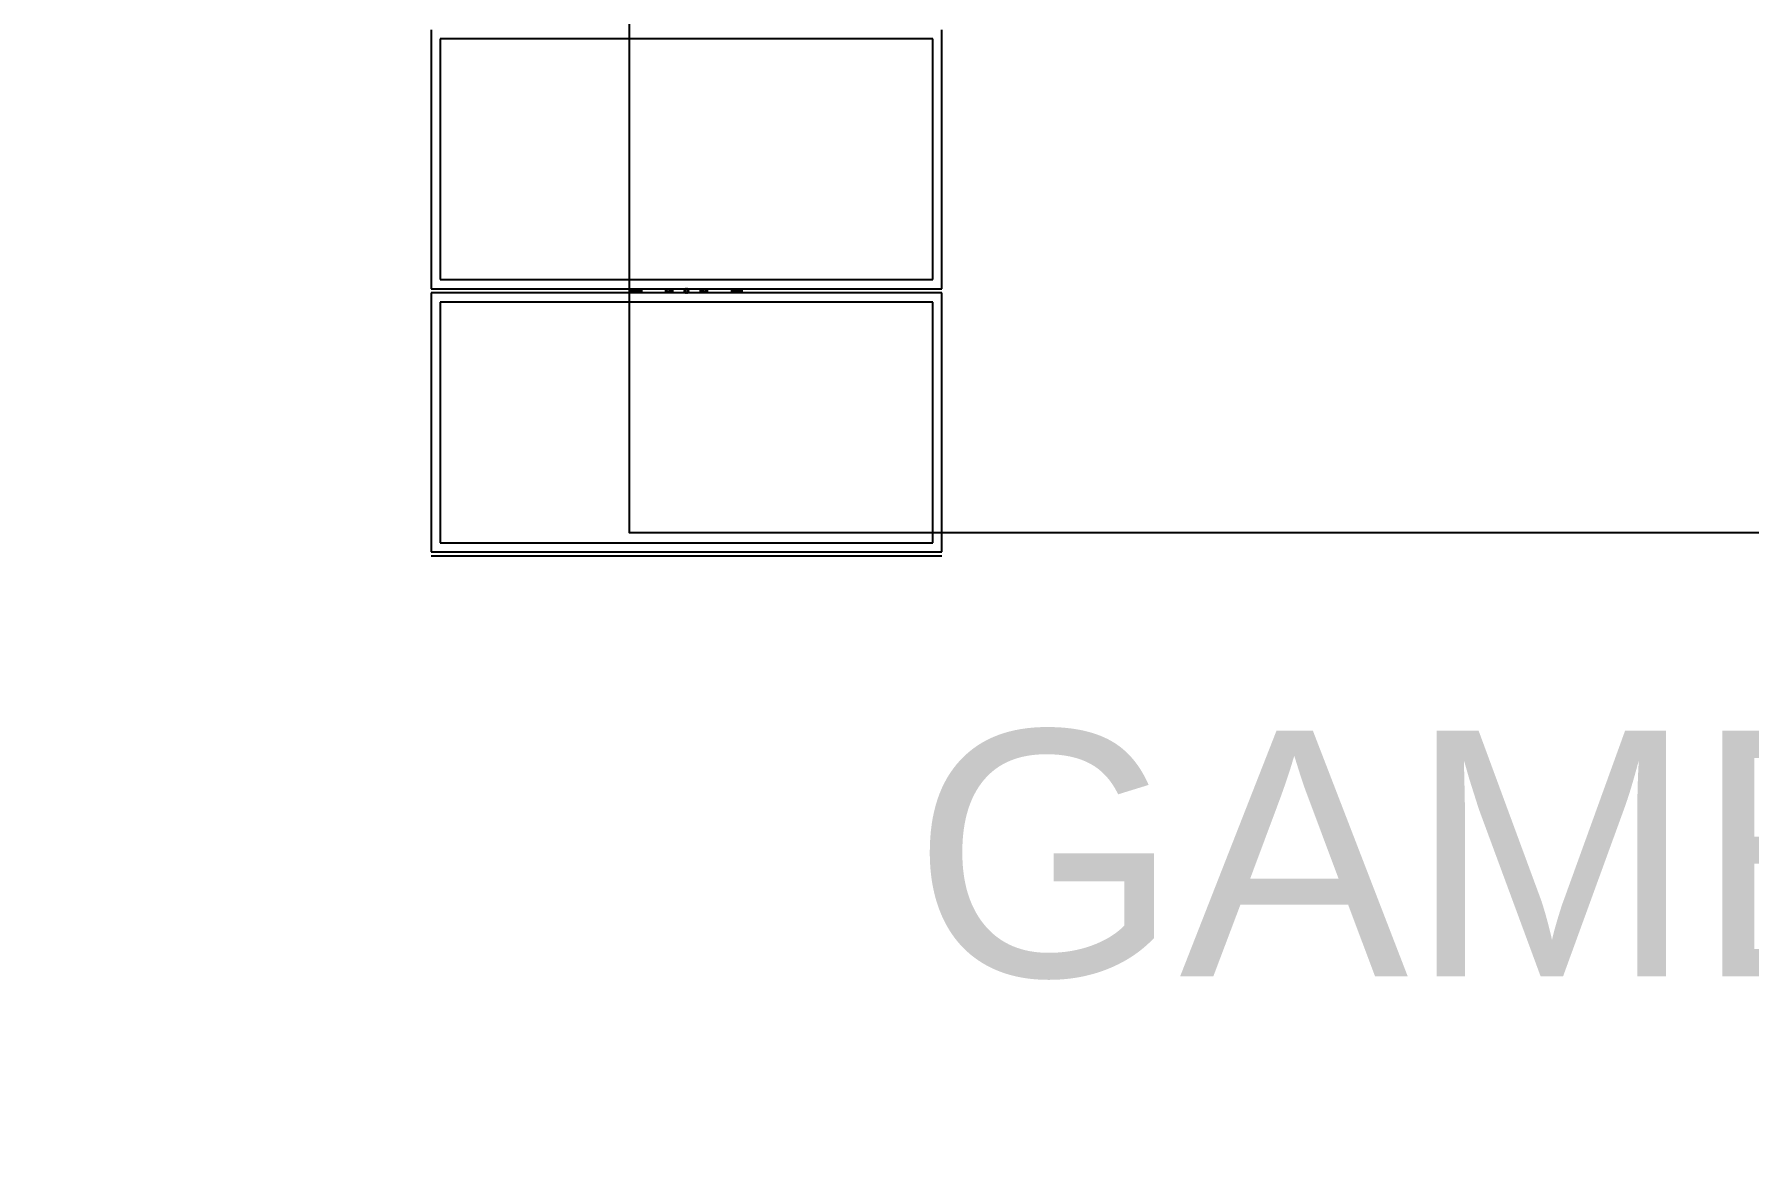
# Model space of a CAD drawing. Header units: feet. Extents: x -21 to 5170, y -254 to 1413.
# Drawn here: x 3072.6 to 3373.2, y -253.1 to -57.2 of the extents above; entities that cross this region are included whole.
import ezdxf
from ezdxf import colors
from ezdxf.entities.mleader import LeaderData, LeaderLine
from ezdxf.math import Vec2, Vec3

# ---------------------------------------------------------------- set-up
doc = ezdxf.new("R2010")
doc.units = ezdxf.units.FT
doc.header["$MEASUREMENT"] = 0
doc.layers.add('E-ARRY-TABL', color=9, linetype='Continuous')
doc.layers.add('G-NPLT', color=67, linetype='Continuous', plot=False)
doc.styles.add('NEI-A', font='arial.ttf')

msp = doc.modelspace()

# ---------------------------------------------------------------- linework, layer by layer
at = {"layer": 'E-ARRY-TABL'}
for p, q in [((3142.18169, -56.43895), (3142.18169, -101.84974)), ((3231.72152, -101.84974), (3231.72152, -56.43895)), ((3143.78389, -58.04114), (3143.78389, -100.24755)), ((3230.11932, -58.04114), (3143.78389, -58.04114)), ((3230.11932, -100.24755), (3230.11932, -58.04114)), ((3142.18169, -101.84974), (3231.72152, -101.84974)), ((3143.78389, -100.24755), (3230.11932, -100.24755)), ((3177.22399, -101.92937), (3177.81004, -101.84974)), ((3183.41318, -101.85772), (3183.42194, -101.84974)), ((3183.78786, -101.84974), (3183.91644, -101.92435)), ((3183.92574, -101.84974), (3183.95171, -101.86358)), ((3189.82434, -101.85551), (3189.83072, -101.84974)), ((3196.09317, -101.84974), (3196.67922, -101.92937)), ((3142.18169, -102.58217), (3142.18169, -147.99296)), ((3231.72152, -102.58217), (3142.18169, -102.58217)), ((3230.11932, -104.18437), (3143.78389, -104.18437)), ((3143.78389, -104.18437), (3143.78389, -146.39077)), ((3177.81076, -102.58217), (3177.22399, -102.50255)), ((3184.08125, -102.5742), (3184.07249, -102.58217)), ((3189.97746, -102.58217), (3189.94918, -102.56697)), ((3190.11339, -102.58217), (3189.98485, -102.50643)), ((3190.48765, -102.5764), (3190.48127, -102.58217)), ((3196.67922, -102.50255), (3196.09244, -102.58217)), ((3230.11932, -146.39077), (3230.11932, -104.18437)), ((3231.72152, -147.99296), (3231.72152, -102.58217)), ((3143.78389, -146.39077), (3230.11932, -146.39077)), ((3142.18169, -147.99296), (3231.72152, -147.99296)), ((3231.72152, -148.7254), (3142.18169, -148.7254))]:
    msp.add_line(p, q, dxfattribs=at)
for centre, radius in [((3183.74721, -102.21596), 0.33715), ((3183.74721, -102.21596), 0.24051), ((3183.74721, -102.21596), 0.22889), ((3190.15599, -102.21596), 0.33715), ((3190.15599, -102.21596), 0.24051), ((3190.15599, -102.21596), 0.22889)]:
    msp.add_circle(centre, radius, dxfattribs=at)
for centre, radius, start, end in [((3183.74721, -102.21596), 0.48981, 132.9975613, 228.3883683), ((3183.74721, -102.21596), 0.40742, 115.9892336, 244.0107664), ((3183.74721, -102.21596), 0.40742, 295.9892336, 59.8725613), ((3183.74721, -102.21596), 0.48981, 312.9975613, 48.3883881), ((3190.15599, -102.21596), 0.48981, 132.6184959, 228.3883683), ((3190.15599, -102.21596), 0.40742, 115.9892336, 239.4934959), ((3190.15599, -102.21596), 0.40742, 295.9892336, 64.0107664), ((3190.15599, -102.21596), 0.48981, 312.6184959, 48.3883881)]:
    msp.add_arc(centre, radius, start, end, dxfattribs=at)
for points, knots in [([(3177.22399, -101.84974), (3177.22399, -101.85821), (3177.22399, -101.89989), (3177.22399, -101.9163), (3177.22399, -101.92937)], [0, 0, 0, 0, 0.203251759, 1, 1, 1, 1]), ([(3177.22399, -101.92937), (3177.22399, -101.9443), (3177.22399, -101.97247), (3177.22399, -102.00445), (3177.22399, -102.03068), (3177.22399, -102.07413), (3177.22399, -102.11305), (3177.22399, -102.13538), (3177.22399, -102.13772)], [0, 0, 0, 0, 0.336781761, 0.635414469, 0.762435252, 0.874639399, 0.986817621, 1, 1, 1, 1]), ([(3179.06194, -102.04042), (3178.75585, -102.0608), (3178.14374, -102.10154), (3177.53055, -102.12567), (3177.22399, -102.13772)], [0, 0, 0, 0, 0.500050032, 1, 1, 1, 1]), ([(3177.22399, -102.24576), (3177.22399, -102.24253), (3177.22399, -102.23798), (3177.22399, -102.23076), (3177.22399, -102.22629), (3177.22399, -102.22267), (3177.22399, -102.22122), (3177.22399, -102.21832), (3177.22399, -102.21356), (3177.22399, -102.20691), (3177.22399, -102.19834), (3177.22399, -102.18477), (3177.22399, -102.16425), (3177.22399, -102.14743), (3177.22399, -102.13772)], [0, 0, 0, 0, 0.088792677, 0.125266565, 0.198196576, 0.211434953, 0.224673296, 0.237911626, 0.290864967, 0.355531486, 0.42020743, 0.526263413, 0.726625991, 1, 1, 1, 1]), ([(3179.05982, -101.84974), (3179.06017, -101.86224), (3179.06096, -101.89053), (3179.06173, -101.95578), (3179.06187, -102.01233), (3179.06194, -102.04042)], [0, 0, 0, 0, 0.284877006, 0.644722971, 1, 1, 1, 1]), ([(3179.06194, -102.04042), (3179.06186, -102.07973), (3179.06176, -102.12673), (3179.06148, -102.18212), (3179.06143, -102.20703), (3179.06142, -102.22809), (3179.06148, -102.24337), (3179.06149, -102.25434), (3179.06157, -102.27035), (3179.06166, -102.28531), (3179.06172, -102.29439)], [0, 0, 0, 0, 0.473900563, 0.566584192, 0.646097342, 0.765289978, 0.812851893, 0.824688911, 0.893504587, 1, 1, 1, 1]), ([(3183.41007, -102.21521), (3183.41008, -102.21059), (3183.41022, -102.14486), (3183.41037, -102.08045), (3183.4105, -102.02056)], [0, 0, 0, 0, 0.070220322, 1, 1, 1, 1]), ([(3183.4105, -102.02056), (3183.43791, -102.00481), (3183.49324, -101.97303), (3183.55043, -101.94018), (3183.57929, -101.9236)], [0, 0, 0, 0, 0.495457963, 1, 1, 1, 1]), ([(3183.57929, -101.9236), (3183.58329, -101.9213), (3183.62671, -101.89637), (3183.66926, -101.87193), (3183.70788, -101.84974)], [0, 0, 0, 0, 0.09219659, 1, 1, 1, 1]), ([(3183.91644, -101.92435), (3183.93029, -101.93239), (3183.98726, -101.96546), (3184.04278, -101.99767), (3184.08479, -102.02205)], [0, 0, 0, 0, 0.243165711, 1, 1, 1, 1]), ([(3184.08479, -102.02205), (3184.08472, -102.05367), (3184.08458, -102.11747), (3184.08443, -102.18343), (3184.08436, -102.21671)], [0, 0, 0, 0, 0.495457963, 1, 1, 1, 1]), ([(3184.31466, -101.84974), (3184.31488, -101.87829), (3184.31673, -102.12242), (3184.3154, -102.36658), (3184.31422, -102.58217)], [0, 0, 0, 0, 0.116959652, 1, 1, 1, 1]), ([(3184.54293, -102.58217), (3184.54374, -102.36611), (3184.54466, -102.12196), (3184.54319, -101.87782), (3184.54302, -101.84974)], [0, 0, 0, 0, 0.88496735, 1, 1, 1, 1]), ([(3186.88048, -101.84974), (3186.86091, -101.85198), (3186.79784, -101.85921), (3186.70279, -101.91459), (3186.61148, -102.00795), (3186.55847, -102.12789), (3186.55014, -102.25721), (3186.58709, -102.3817), (3186.66491, -102.48593), (3186.7647, -102.55844), (3186.84069, -102.575), (3186.87362, -102.58217)], [0, 0, 0, 0, 0.055467135, 0.178740105, 0.301068238, 0.422074784, 0.541486052, 0.660550552, 0.781493861, 0.905315943, 1, 1, 1, 1]), ([(3187.18333, -102.16372), (3187.18668, -102.19019), (3187.19236, -102.23499), (3187.17497, -102.30531), (3187.13953, -102.36863), (3187.0787, -102.42189), (3187.0039, -102.45227), (3186.92284, -102.45633), (3186.84486, -102.43325), (3186.77917, -102.38581), (3186.73294, -102.31966), (3186.71095, -102.24183), (3186.71585, -102.16084), (3186.73697, -102.11077), (3186.76554, -102.06593), (3186.8018, -102.02585), (3186.87259, -101.98721), (3186.95248, -101.97389), (3187.03271, -101.98779), (3187.10314, -102.02753), (3187.15819, -102.08769), (3187.17496, -102.13843), (3187.18333, -102.16372)], [0, 0, 0, 0, 0.05318276, 0.090051856, 0.143930989, 0.197508132, 0.250693831, 0.303997406, 0.357752004, 0.411588514, 0.465007081, 0.518157859, 0.571608056, 0.625348022, 0.625461196, 0.679189914, 0.732471661, 0.785668797, 0.839276455, 0.893156273, 0.946740624, 1, 1, 1, 1]), ([(3187.34529, -102.25868), (3187.34598, -102.21628), (3187.34737, -102.13118), (3187.2933, -102.0113), (3187.20394, -101.917), (3187.10769, -101.85997), (3187.04287, -101.85223), (3187.02199, -101.84974)], [0, 0, 0, 0, 0.218328363, 0.43818827, 0.662256444, 0.89122321, 1, 1, 1, 1]), ([(3189.36014, -101.84974), (3189.35946, -102.06905), (3189.35871, -102.3132), (3189.35998, -102.55734), (3189.36011, -102.58217)], [0, 0, 0, 0, 0.898277382, 1, 1, 1, 1]), ([(3189.58853, -102.58217), (3189.58834, -102.55684), (3189.58646, -102.31271), (3189.5878, -102.06856), (3189.589, -101.84974)], [0, 0, 0, 0, 0.10376783, 1, 1, 1, 1]), ([(3189.81886, -102.21298), (3189.8189, -102.20836), (3189.81948, -102.14263), (3189.82005, -102.07822), (3189.82058, -102.01833)], [0, 0, 0, 0, 0.070220322, 1, 1, 1, 1]), ([(3189.82058, -102.01833), (3189.8481, -102.00277), (3189.90363, -101.97136), (3189.96104, -101.93888), (3189.99001, -101.9225)], [0, 0, 0, 0, 0.495457963, 1, 1, 1, 1]), ([(3189.99001, -101.9225), (3189.99403, -101.92023), (3190.03746, -101.89566), (3190.08002, -101.87159), (3190.11864, -101.84974)], [0, 0, 0, 0, 0.092516545, 1, 1, 1, 1]), ([(3190.1986, -101.84974), (3190.2275, -101.86677), (3190.26986, -101.89173), (3190.31333, -101.91734), (3190.32714, -101.92548)], [0, 0, 0, 0, 0.682346465, 1, 1, 1, 1]), ([(3190.32714, -101.92548), (3190.37113, -101.9514), (3190.42791, -101.98485), (3190.48254, -102.01704), (3190.49485, -102.02429)], [0, 0, 0, 0, 0.774619327, 1, 1, 1, 1]), ([(3190.49485, -102.02429), (3190.49457, -102.0559), (3190.49401, -102.11971), (3190.49342, -102.18566), (3190.49313, -102.21894)], [0, 0, 0, 0, 0.495457963, 1, 1, 1, 1]), ([(3194.84347, -101.84974), (3194.84327, -101.85477), (3194.84247, -101.87492), (3194.84158, -101.93818), (3194.84137, -102.00615), (3194.84127, -102.04042)], [0, 0, 0, 0, 0.141530855, 0.567144679, 1, 1, 1, 1]), ([(3194.84127, -102.04042), (3194.84135, -102.07973), (3194.84145, -102.12673), (3194.84173, -102.18212), (3194.84178, -102.20703), (3194.84179, -102.22809), (3194.84172, -102.24337), (3194.84172, -102.25434), (3194.84163, -102.27035), (3194.84154, -102.28531), (3194.84149, -102.29439)], [0, 0, 0, 0, 0.473900563, 0.566584192, 0.646097342, 0.765289978, 0.812851893, 0.824688911, 0.893504587, 1, 1, 1, 1]), ([(3194.84127, -102.04042), (3195.14736, -102.0608), (3195.75947, -102.10154), (3196.37266, -102.12567), (3196.67922, -102.13772)], [0, 0, 0, 0, 0.500050032, 1, 1, 1, 1]), ([(3196.67922, -101.92937), (3196.67922, -101.91565), (3196.67922, -101.8991), (3196.67922, -101.85694), (3196.67922, -101.84974)], [0, 0, 0, 0, 0.829245833, 1, 1, 1, 1]), ([(3196.67922, -101.92937), (3196.67922, -101.94444), (3196.67922, -101.97425), (3196.67922, -102.00324), (3196.67922, -102.03784), (3196.67922, -102.08388), (3196.67922, -102.12053), (3196.67922, -102.13772)], [0, 0, 0, 0, 0.332265312, 0.657491515, 0.788304514, 0.900705037, 1, 1, 1, 1]), ([(3196.67922, -102.13772), (3196.67922, -102.15104), (3196.67922, -102.16951), (3196.67922, -102.18984), (3196.67922, -102.19784), (3196.67922, -102.20581), (3196.67922, -102.21313), (3196.67922, -102.21978), (3196.67922, -102.22144), (3196.67922, -102.22377), (3196.67922, -102.22676), (3196.67922, -102.23207), (3196.67922, -102.23841), (3196.67922, -102.24341), (3196.67922, -102.24576)], [0, 0, 0, 0, 0.378460386, 0.525059812, 0.561520365, 0.597982148, 0.743875857, 0.762193155, 0.780422606, 0.789537342, 0.825996993, 0.862456604, 0.935401836, 1, 1, 1, 1]), ([(3179.06172, -102.29439), (3178.75555, -102.28366), (3178.14327, -102.26219), (3177.5304, -102.25123), (3177.22399, -102.24576)], [0, 0, 0, 0, 0.500036901, 1, 1, 1, 1]), ([(3177.22399, -102.50255), (3177.22399, -102.4975), (3177.22399, -102.46799), (3177.22399, -102.4415), (3177.22399, -102.3958), (3177.22399, -102.35388), (3177.22399, -102.30266), (3177.22399, -102.26489), (3177.22399, -102.24576)], [0, 0, 0, 0, 0.104408076, 0.610092505, 0.713229006, 0.816381409, 0.906958044, 1, 1, 1, 1]), ([(3177.22399, -102.50255), (3177.22399, -102.51627), (3177.22399, -102.53281), (3177.22399, -102.57497), (3177.22399, -102.58217)], [0, 0, 0, 0, 0.829245833, 1, 1, 1, 1]), ([(3179.06172, -102.29439), (3179.06183, -102.32294), (3179.06206, -102.38433), (3179.06176, -102.47018), (3179.06101, -102.54064), (3179.06017, -102.56975), (3179.05981, -102.58217)], [0, 0, 0, 0, 0.237682332, 0.511297981, 0.791460281, 1, 1, 1, 1]), ([(3183.40963, -102.40986), (3183.4097, -102.37825), (3183.40985, -102.31444), (3183.40999, -102.24848), (3183.41007, -102.21521)], [0, 0, 0, 0, 0.495457963, 1, 1, 1, 1]), ([(3183.57799, -102.50756), (3183.53383, -102.48193), (3183.47683, -102.44885), (3183.42199, -102.41703), (3183.40963, -102.40986)], [0, 0, 0, 0, 0.774619327, 1, 1, 1, 1]), ([(3183.70656, -102.58217), (3183.6777, -102.56542), (3183.63533, -102.54084), (3183.59185, -102.5156), (3183.57799, -102.50756)], [0, 0, 0, 0, 0.681174188, 1, 1, 1, 1]), ([(3183.91514, -102.50831), (3183.91113, -102.51061), (3183.86772, -102.53555), (3183.82517, -102.55999), (3183.78654, -102.58217)], [0, 0, 0, 0, 0.09219659, 1, 1, 1, 1]), ([(3184.08393, -102.41136), (3184.05652, -102.4271), (3184.00119, -102.45888), (3183.94399, -102.49173), (3183.91514, -102.50831)], [0, 0, 0, 0, 0.495457963, 1, 1, 1, 1]), ([(3184.08436, -102.21671), (3184.08435, -102.22132), (3184.0842, -102.28705), (3184.08406, -102.35147), (3184.08393, -102.41136)], [0, 0, 0, 0, 0.070220322, 1, 1, 1, 1]), ([(3187.04375, -102.58217), (3187.08359, -102.56978), (3187.16516, -102.5444), (3187.26371, -102.45889), (3187.326, -102.35863), (3187.33974, -102.28746), (3187.34529, -102.25868)], [0, 0, 0, 0, 0.263744587, 0.540159175, 0.814036973, 1, 1, 1, 1]), ([(3189.81714, -102.40762), (3189.81742, -102.37601), (3189.81798, -102.31221), (3189.81857, -102.24625), (3189.81886, -102.21298)], [0, 0, 0, 0, 0.495457963, 1, 1, 1, 1]), ([(3189.98485, -102.50643), (3189.97105, -102.4983), (3189.91429, -102.46486), (3189.85899, -102.43228), (3189.81714, -102.40762)], [0, 0, 0, 0, 0.243165711, 1, 1, 1, 1]), ([(3190.32198, -102.50941), (3190.31796, -102.51169), (3190.27453, -102.53625), (3190.23197, -102.56033), (3190.19335, -102.58217)], [0, 0, 0, 0, 0.092516545, 1, 1, 1, 1]), ([(3190.49141, -102.41358), (3190.46389, -102.42915), (3190.40836, -102.46056), (3190.35095, -102.49303), (3190.32198, -102.50941)], [0, 0, 0, 0, 0.495457963, 1, 1, 1, 1]), ([(3190.49313, -102.21894), (3190.49309, -102.22355), (3190.49251, -102.28928), (3190.49194, -102.35369), (3190.49141, -102.41358)], [0, 0, 0, 0, 0.070220322, 1, 1, 1, 1]), ([(3194.84149, -102.29439), (3194.84137, -102.32742), (3194.84112, -102.39855), (3194.84162, -102.49301), (3194.84246, -102.55704), (3194.84326, -102.57715), (3194.84346, -102.58217)], [0, 0, 0, 0, 0.272878633, 0.587618909, 0.897093641, 1, 1, 1, 1]), ([(3194.84149, -102.29439), (3195.14766, -102.28366), (3195.75994, -102.26219), (3196.37281, -102.25123), (3196.67922, -102.24576)], [0, 0, 0, 0, 0.500036901, 1, 1, 1, 1]), ([(3196.67922, -102.24576), (3196.67922, -102.26446), (3196.67922, -102.30438), (3196.67922, -102.35732), (3196.67922, -102.40078), (3196.67922, -102.42773), (3196.67922, -102.45946), (3196.67922, -102.48779), (3196.67922, -102.50255)], [0, 0, 0, 0, 0.090987099, 0.194222261, 0.297480686, 0.412851507, 0.694273649, 1, 1, 1, 1]), ([(3196.67922, -102.58217), (3196.67922, -102.5737), (3196.67922, -102.53202), (3196.67922, -102.51562), (3196.67922, -102.50255)], [0, 0, 0, 0, 0.203251759, 1, 1, 1, 1])]:
    msp.add_open_spline(points, degree=3, knots=knots, dxfattribs=at)
at = {"layer": 'G-NPLT'}
msp.add_lwpolyline([(3176.95258, 315.58045), (3825.1344, 315.58045), (3825.1344, -144.6313), (3176.95258, -144.6313)], close=True, dxfattribs=at)

# ---------------------------------------------------------------- next in the draw order: leaders
ml = msp.add_multileader_mtext('Standard', dxfattribs=at)
ml.set_content('\\A1;GAMECHANGE', color=256, style='NEI-A')
ml.set_leader_properties()
ml.build(insert=Vec2(0, 0))
ml.multileader.update_dxf_attribs({"dogleg_length": 0.89968, "arrow_head_size": 64.60241})
ctx = ml.context
ctx.base_point, ctx.char_height, ctx.arrow_head_size, ctx.landing_gap_size, ctx.plane_origin = Vec3(3193.50933, -201.22638), 43.068273, 64.60241, 33.07065, Vec3(19000.63376, -11807.0407)
notes = []
notes.append((ctx, [(0, (0, 0, 0), (0, 0), (1, 0), 1, [])]))
ctx.mtext.insert, ctx.mtext.width, ctx.mtext.flow_direction = Vec3(3226.57997, -179.32502), 410.8719117, 5
ctx.mtext.has_bg_fill, ctx.mtext.bg_color, ctx.mtext.bg_scale_factor, ctx.mtext.bg_transparency, ctx.mtext.use_window_bg_color = 1, -1073741824, 1.5, 0, 1
for ctx, leaders in notes:
    for number, flags, end, landing, length, lines in leaders:
        leader = LeaderData()
        leader.index, (leader.has_last_leader_line, leader.has_dogleg_vector, leader.attachment_direction) = number, flags
        leader.last_leader_point, leader.dogleg_vector, leader.dogleg_length = Vec3(end), Vec3(landing), length
        for number, points, colour, breaks in lines:
            line = LeaderLine()
            line.index, line.vertices, line.color, line.breaks = number, Vec3.list(points), colors.encode_raw_color(colour), breaks
            leader.lines.append(line)
        ctx.leaders.append(leader)

# ---------------------------------------------------------------- next in the draw order: leaders
ml = msp.add_multileader_mtext('Standard', dxfattribs=at)
ml.set_content('\\A1;FTC', color=256, style='NEI-A')
ml.set_leader_properties()
ml.build(insert=Vec2(0, 0))
ml.multileader.update_dxf_attribs({"dogleg_length": 0.89968, "arrow_head_size": 64.60241})
ctx = ml.context
ctx.base_point, ctx.char_height, ctx.arrow_head_size, ctx.landing_gap_size, ctx.plane_origin = Vec3(4694.02381, -210.43336), 43.068273, 64.60241, 33.07065, Vec3(20345.48813, -11807.0407)
notes = []
notes.append((ctx, [(0, (0, 0, 0), (0, 0), (1, 0), 1, [])]))
ctx.mtext.insert, ctx.mtext.width, ctx.mtext.flow_direction = Vec3(4727.09445, -188.532), 126.6975761, 5
ctx.mtext.has_bg_fill, ctx.mtext.bg_color, ctx.mtext.bg_scale_factor, ctx.mtext.bg_transparency, ctx.mtext.use_window_bg_color = 1, -1073741824, 1.5, 0, 1
for ctx, leaders in notes:
    for number, flags, end, landing, length, lines in leaders:
        leader = LeaderData()
        leader.index, (leader.has_last_leader_line, leader.has_dogleg_vector, leader.attachment_direction) = number, flags
        leader.last_leader_point, leader.dogleg_vector, leader.dogleg_length = Vec3(end), Vec3(landing), length
        for number, points, colour, breaks in lines:
            line = LeaderLine()
            line.index, line.vertices, line.color, line.breaks = number, Vec3.list(points), colors.encode_raw_color(colour), breaks
            leader.lines.append(line)
        ctx.leaders.append(leader)

doc.saveas('drawing.dxf')
